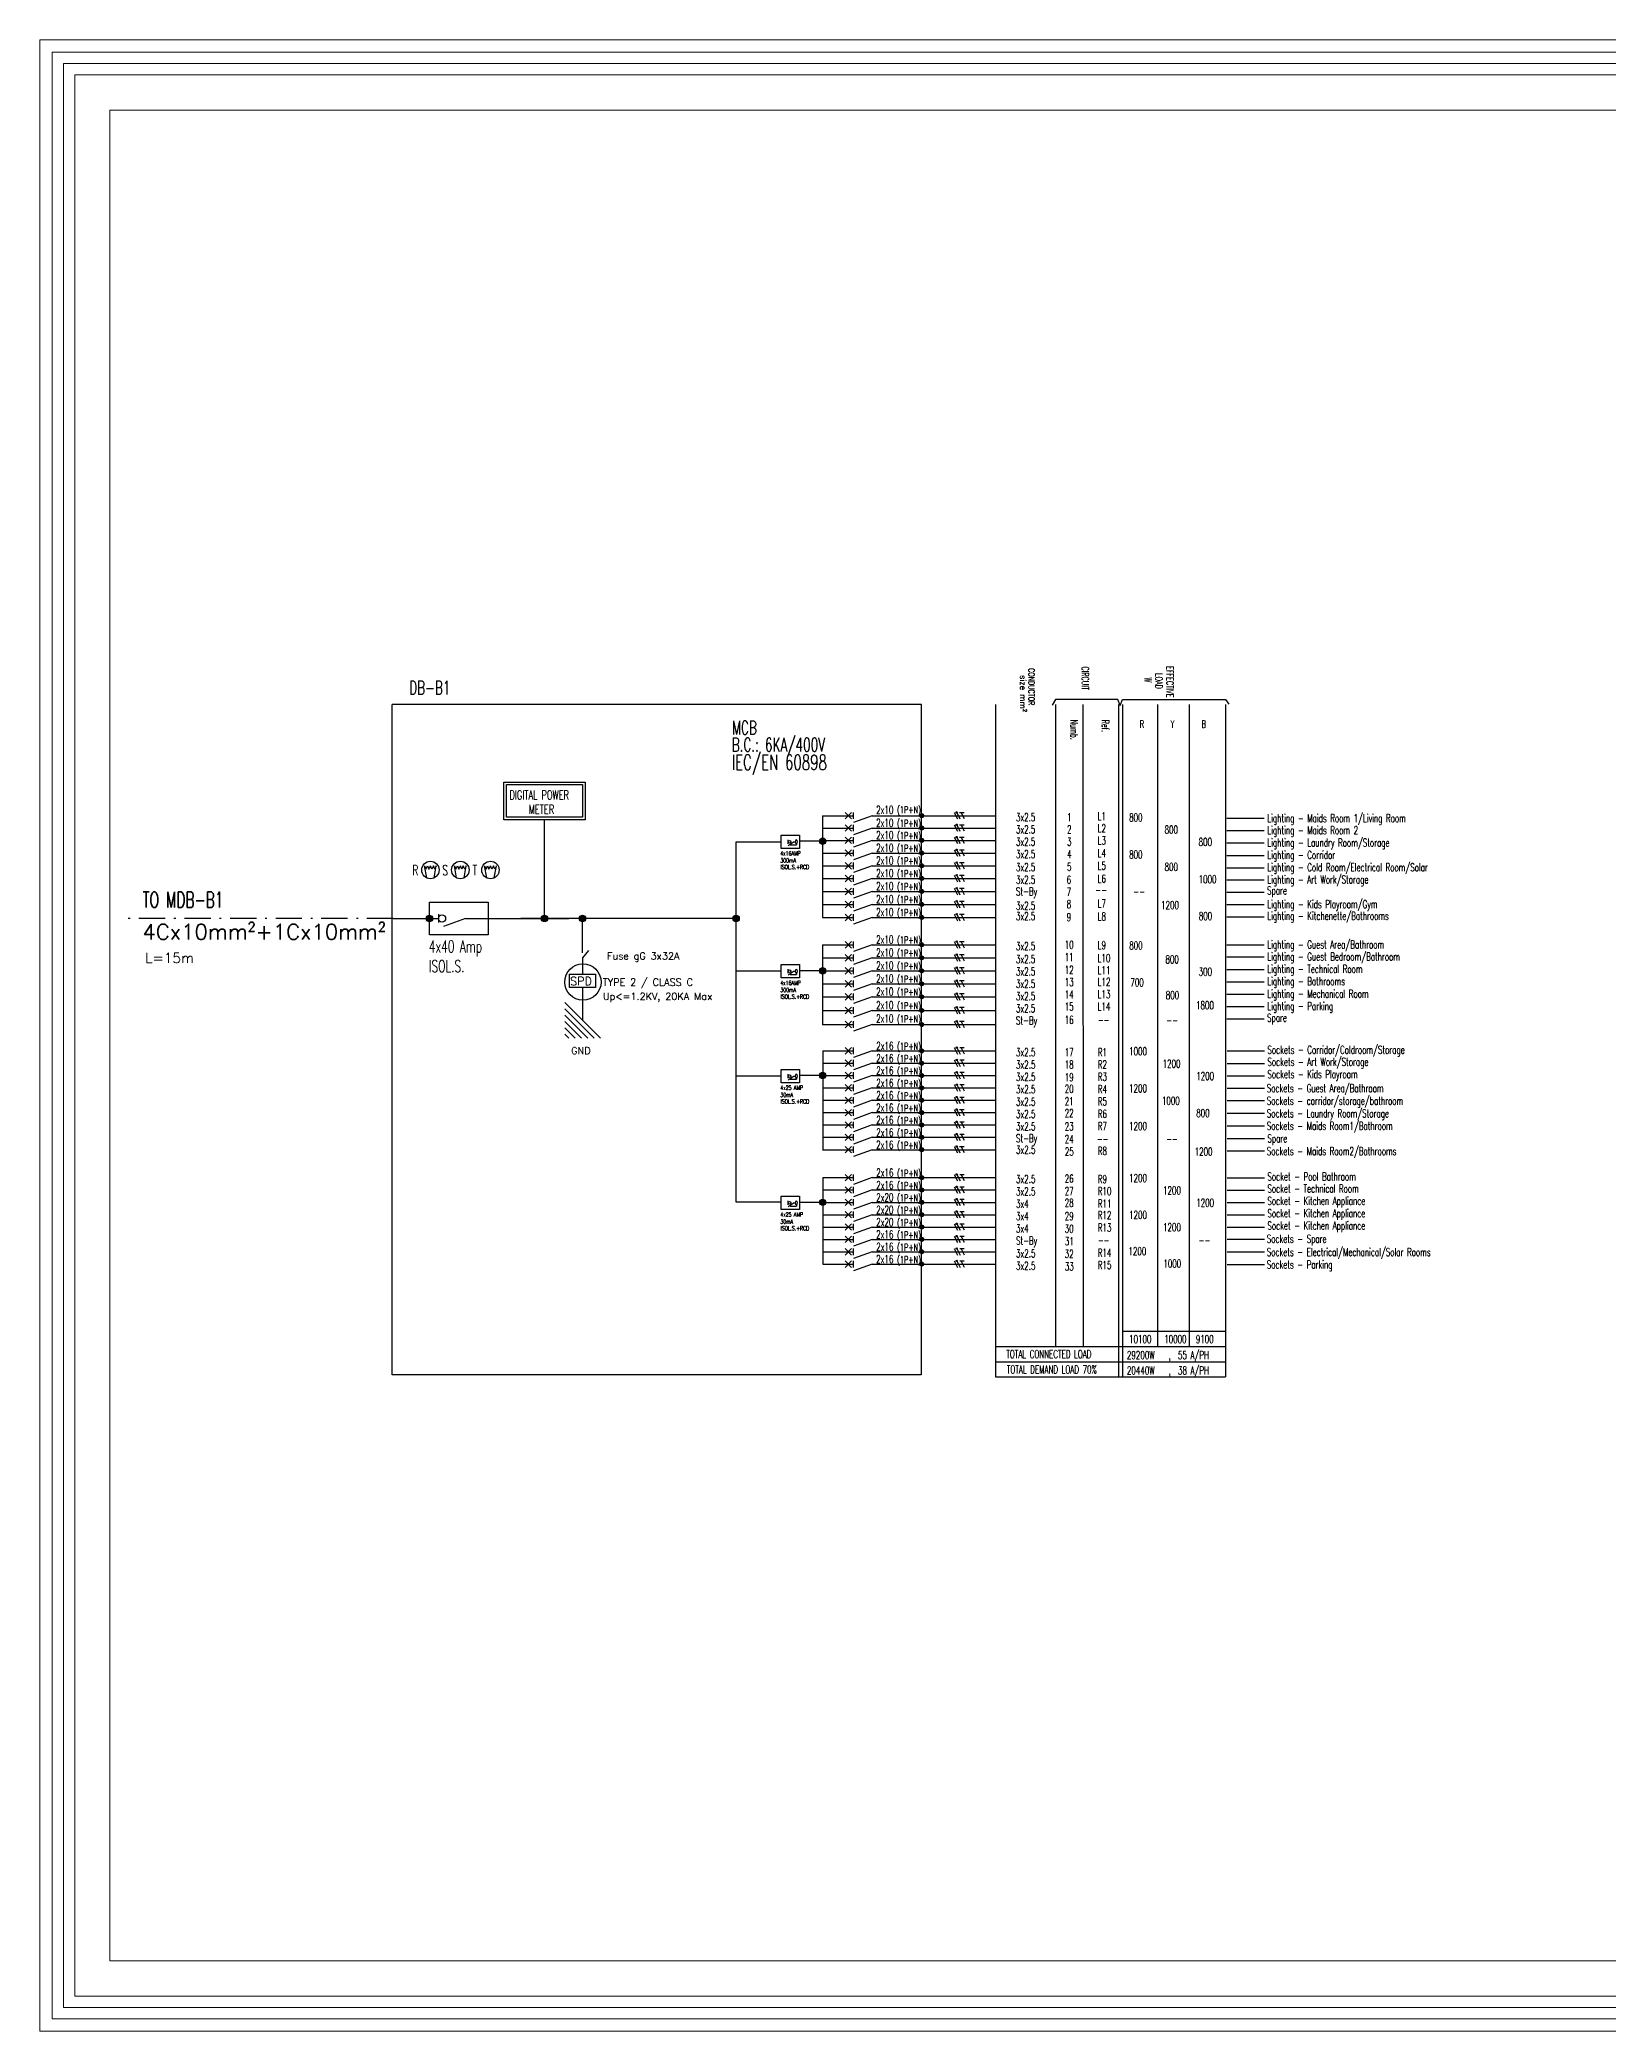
# Model space of a CAD drawing. Header units: inches. Extents: x 1476668 to 1566069, y 38384 to 95134.
# Drawn here: x 1476669 to 1521369, y 38384 to 95134 of the extents above; entities that cross this region are included whole.
import ezdxf

# ---------------------------------------------------------------- set-up
doc = ezdxf.new("R2010")
doc.units = ezdxf.units.IN
doc.header["$LTSCALE"] = 1000
doc.header["$MEASUREMENT"] = 0
doc.linetypes.add('C', pattern=[1, 0.5, 0, 0.5])
doc.linetypes.add('COLD', pattern=[1.3, 0.75, -0.25, 0.05, -0.25])
for name, color, linetype in [('E_PanelBoard', 7, 'Continuous'), ('E_POWERRISER', 7, 'Continuous'), ('PANEL BOARDS', 7, 'Continuous')]:
    doc.layers.add(name, color=color, linetype=linetype)
doc.layers.add('SAS-CMU', color=30, linetype='Continuous', lineweight=20)
doc.layers.add('SAS-PAPER FRAME', color=122, linetype='Continuous', lineweight=18)
doc.styles.add('ROMANS', font='ROMANS.shx')
doc.styles.get("Standard").update_dxf_attribs({"font": 'arial.ttf'})

# ---------------------------------------------------------------- blocks, each defined once
blk = doc.blocks.new('CB1')
for p, q in [((0, 0), (0.472, 0)), ((0.442, -0.05), (0.342, 0.05)), ((0.342, -0.05), (0.442, 0.05)), ((0.472, -0.05), (0.472, 0.05)), ((0.756, 0), (0.472, -0.103)), ((0.756, 0), (2.645, 0)), ((2.011, 0.05), (2.061, -0.05)), ((2.051, 0.05), (2.101, -0.05)), ((2.096, 0.05), (2.166, 0.05)), ((2.171, -0.05), (2.121, 0.05))]:
    blk.add_line(p, q)
at = {"ltscale": 0.5}
blk.add_line((2.645, 0), (2.645, -0.189), dxfattribs=at)
for points, const_width in [([(1.516, -0.015, 1), (1.516, 0.015, 1)], 0.03), ([(2.051, 0.045, 1), (2.051, 0.055, 1)], 0.01)]:
    blk.add_lwpolyline(points, format="xyb", close=True, dxfattribs=dict(const_width=const_width))
for centre, radius in [((1.516, 0), 0.03), ((2.051, 0.05), 0.01)]:
    blk.add_circle(centre, radius)
blk = doc.blocks.new('SW')
for p, q in [((0, 0), (0.437, 0)), ((0.7, 0), (1.401, 0)), ((0.845, 0), (0.918, 0)), ((0.7, 0), (0.486, -0.078))]:
    blk.add_line(p, q)
at = {"linetype": 'Continuous'}
blk.add_line((0.437, 0.04), (0.437, -0.04), dxfattribs=at)
blk.add_circle((0.472, 0), 0.035, dxfattribs=at)

msp = doc.modelspace()

# ---------------------------------------------------------------- hatches: boundary and pattern name
at = {"layer": 'E_PanelBoard'}
h = msp.add_hatch(color=256, dxfattribs=at)
h.dxf.hatch_style = 1
edge = h.paths.add_edge_path()
edge.add_arc((1498980.7, 72293.5), 91.6, 0, 360)
h = msp.add_hatch(color=256, dxfattribs=at)
h.dxf.hatch_style = 1
edge = h.paths.add_edge_path()
edge.add_arc((1487772.3, 70094.3), 91.6, 0, 360)
h = msp.add_hatch(color=256, dxfattribs=at)
h.dxf.hatch_style = 1
edge = h.paths.add_edge_path()
edge.add_arc((1491052.9, 70094.3), 91.6, 0, 360)
h = msp.add_hatch(color=256, dxfattribs=at)
h.dxf.hatch_style = 1
edge = h.paths.add_edge_path()
edge.add_arc((1492138.3, 70094.3), 91.6, 0, 360)
h = msp.add_hatch(color=256, dxfattribs=at)
h.dxf.hatch_style = 1
edge = h.paths.add_edge_path()
edge.add_arc((1496512.3, 70094.3), 91.6, 0, 360)
h = msp.add_hatch(color=256, dxfattribs=at)
h.dxf.hatch_style = 1
edge = h.paths.add_edge_path()
edge.add_arc((1498980.7, 68601.8), 91.6, 0, 360)
h = msp.add_hatch(color=256, dxfattribs=at)
h.dxf.hatch_style = 1
edge = h.paths.add_edge_path()
edge.add_arc((1498981.2, 65616.4), 91.6, 0, 360)
h = msp.add_hatch(color=256, dxfattribs=at)
h.dxf.hatch_style = 1
edge = h.paths.add_edge_path()
edge.add_arc((1498981.2, 62003.9), 91.6, 0, 360)

# ---------------------------------------------------------------- linework, layer by layer
for p, q in [((1486709.8, 57086.1), (1486709.8, 76196)), ((1503908.1, 76191.7), (1503907.7, 57028.1)), ((1505617.5, 76196), (1505617.5, 57893.2)), ((1506399.9, 76196), (1506408.2, 57893.2)), ((1507407.8, 76196), (1507407.8, 57028.1)), ((1507525.4, 76196), (1507525.4, 57028.1)), ((1508525.5, 76196), (1508525.5, 57893.2)), ((1509426.2, 76196), (1509426.2, 57893.2)), ((1510463.9, 76196), (1510463.9, 57028.1)), ((1491052.9, 70094.3), (1491052.9, 72905.4)), ((1511568.4, 72941.7), (1510504.1, 72941.7)), ((1497995, 72224.6), (1497995, 72336)), ((1498171.4, 72280.3), (1497995, 72165.1)), ((1498052.1, 72191), (1498231.5, 72191)), ((1498171.4, 72280.3), (1498197.7, 72280.3)), ((1498231.5, 72227.6), (1498231.5, 72191)), ((1498980.7, 72297), (1498316.7, 72297)), ((1510504.1, 72596.4), (1511568.4, 72596.4)), ((1510504.1, 72244.5), (1511568.4, 72244.5)), ((1510504.1, 71892.5), (1511568.4, 71892.5)), ((1510504.1, 71540.6), (1511568.4, 71540.6)), ((1510504.1, 71195.3), (1511568.4, 71195.3)), ((1510504.1, 70843.4), (1511568.4, 70843.4)), ((1510504.1, 70491.5), (1511568.4, 70491.5)), ((1490701.6, 70094.3), (1491749.8, 70094.3)), ((1510504.1, 70139.5), (1511568.4, 70139.5)), ((1510504.1, 69341), (1511568.4, 69341)), ((1510504.1, 68995.7), (1511568.4, 68995.7)), ((1497995, 68532.8), (1497995, 68644.2)), ((1498171.4, 68588.5), (1497995, 68473.4)), ((1498052.1, 68499.2), (1498231.5, 68499.2)), ((1498171.4, 68588.5), (1498197.7, 68588.5)), ((1498231.5, 68535.9), (1498231.5, 68499.2)), ((1498980.7, 68605.3), (1498316.7, 68605.3)), ((1510504.1, 68643.8), (1511568.4, 68643.8)), ((1510504.1, 68291.8), (1511568.4, 68291.8)), ((1492648.7, 66679.2), (1491627.9, 67700)), ((1510504.1, 67939.9), (1511568.4, 67939.9)), ((1510504.1, 67588), (1511568.4, 67588)), ((1492468.2, 66679.2), (1491627.9, 67519.5)), ((1492287.7, 66679.2), (1491627.9, 67339)), ((1492107.2, 66679.2), (1491627.9, 67158.4)), ((1491926.6, 66679.2), (1491627.9, 66977.9)), ((1510504.1, 67236.1), (1511568.4, 67236.1)), ((1491746.1, 66679.2), (1491627.9, 66797.4)), ((1498981.2, 66320.2), (1498981.2, 63504.9)), ((1511569.3, 66307.3), (1510505, 66307.3)), ((1510505, 65962), (1511569.3, 65962)), ((1497995.5, 65544), (1497995.5, 65655.4)), ((1498171.8, 65599.7), (1497995.5, 65484.5)), ((1498052.5, 65510.4), (1498232, 65510.4)), ((1498171.8, 65599.7), (1498198.1, 65599.7)), ((1498232, 65547), (1498232, 65510.4)), ((1498981.2, 65616.4), (1498317.2, 65616.4)), ((1510505, 65610.1), (1511569.3, 65610.1)), ((1511569.3, 65251.5), (1510505, 65251.5)), ((1511569.3, 64893), (1510505, 64893)), ((1511569.3, 64534.5), (1510505, 64534.5)), ((1511569.3, 64175.9), (1510505, 64175.9)), ((1511569.3, 63817.4), (1510505, 63817.4)), ((1511569.3, 63458.8), (1510505, 63458.8)), ((1498981.2, 62707.7), (1498981.2, 60244.3)), ((1511569.3, 62694.8), (1510505, 62694.8)), ((1497995.5, 61931.5), (1497995.5, 62042.9)), ((1498171.8, 61987.2), (1497995.5, 61872)), ((1498052.5, 61897.9), (1498232, 61897.9)), ((1498171.8, 61987.2), (1498198.1, 61987.2)), ((1498232, 61934.5), (1498232, 61897.9)), ((1498981.2, 62003.9), (1498317.2, 62003.9)), ((1510505, 62349.5), (1511569.3, 62349.5)), ((1510505, 61997.6), (1511569.3, 61997.6)), ((1510505, 61645.7), (1511569.3, 61645.7)), ((1510505, 61293.7), (1511569.3, 61293.7)), ((1511569.3, 60941.8), (1510505, 60941.8)), ((1511569.3, 60583.3), (1510505, 60583.3)), ((1511569.3, 60224.7), (1510505, 60224.7)), ((1503907.7, 57893.2), (1510463.9, 57893.2)), ((1507525.4, 58330.9), (1510463.9, 58330.9)), ((1503907.7, 57455.5), (1510463.9, 57455.5)), ((1503907.7, 57028.1), (1510463.9, 57028.1))]:
    msp.add_line(p, q, dxfattribs=at)
at = {"layer": 'E_PanelBoard', "color": 5}
for p, q in [((1501794.6, 57086.1), (1501794.6, 76191.7)), ((1501789.7, 57086.1), (1486706.3, 57086.1))]:
    msp.add_line(p, q, dxfattribs=at)
at = {"layer": 'E_PanelBoard', "color": 3, "linetype": 'COLD'}
for p, q in [((1486740.8, 70094.3), (1479181.7, 70094.3)), ((1492302.5, 69184.9), (1492138.3, 68970.1)), ((1492138.3, 68970.1), (1492138.3, 68511.1))]:
    msp.add_line(p, q, dxfattribs=at)
at = {"layer": 'E_PanelBoard', "linetype": 'Continuous'}
msp.add_line((1496512.3, 70094.3), (1490868.8, 70094.3), dxfattribs=at)
at = {"layer": 'E_PanelBoard', "color": 3}
for p, q in [((1492138.3, 69114), (1492138.3, 70094.3)), ((1492138.3, 68122.8), (1492138.3, 67189.6))]:
    msp.add_line(p, q, dxfattribs=at)
at = {"layer": 'E_PanelBoard', "color": 7}
msp.add_line((1503906.6, 64594.7), (1503906.6, 64242.8), dxfattribs=at)
at = {"layer": 'E_PanelBoard', "ltscale": 500}
for points in [[(1501794.6, 76191.7), (1486709.8, 76191.7)], [(1497801.7, 62011.4), (1496512.3, 62011.4), (1496512.3, 72280.3), (1497801.2, 72280.3)]]:
    msp.add_lwpolyline(points, dxfattribs=at)
at = {"layer": 'E_PanelBoard'}
for points in [[(1507461, 76164.4), (1507394.9, 76335.3), (1505614.5, 76335.3), (1505517.5, 76169.6)], [(1507461, 76164.4), (1507523.4, 76332.2), (1510465.6, 76332.2), (1510560, 76203.3)], [(1498980.3, 73023), (1498980.3, 70123)], [(1491626.5, 70094.3), (1490382.3, 70094.3)]]:
    msp.add_lwpolyline(points, dxfattribs=at)
for points in [[(1489897.3, 73979.7), (1492208.6, 73979.7), (1492208.6, 72905.4), (1489897.3, 72905.4)], [(1489968.3, 73908.7), (1492137.6, 73908.7), (1492137.6, 72976.4), (1489968.3, 72976.4)], [(1492508.8, 68122.8), (1491767.8, 68122.8), (1491767.8, 68511.1), (1492508.8, 68511.1)]]:
    msp.add_lwpolyline(points, close=True, dxfattribs=at)
at = {"layer": 'E_PanelBoard', "ltscale": 0.5}
for points in [[(1498316.7, 72090.9), (1497801.2, 72090.9), (1497801.2, 72469.7), (1498316.7, 72469.7)], [(1498316.7, 68399.2), (1497801.2, 68399.2), (1497801.2, 68777.9), (1498316.7, 68777.9)], [(1498317.2, 65410.3), (1497801.7, 65410.3), (1497801.7, 65789.1), (1498317.2, 65789.1)], [(1498317.2, 61797.8), (1497801.7, 61797.8), (1497801.7, 62176.6), (1498317.2, 62176.6)]]:
    msp.add_lwpolyline(points, close=True, dxfattribs=at)
at = {"layer": 'E_PanelBoard', "linetype": 'Continuous'}
msp.add_lwpolyline([(1487772.3, 70558.1), (1489445.2, 70558.1), (1489445.2, 69630.5), (1487772.3, 69630.5)], close=True, dxfattribs=at)
at = {"layer": 'E_PanelBoard', "ltscale": 100}
for points in [[(1498980.3, 69343.2), (1498980.2, 67062.5)], [(1497801.2, 68588.5), (1496512.3, 68588.5)], [(1497801.7, 65599.7), (1496512.3, 65599.7)]]:
    msp.add_lwpolyline(points, dxfattribs=at)
at = {"layer": 'E_PanelBoard', "linetype": 'Continuous'}
for centre in [(1498034, 72280.3), (1498034, 68588.5), (1498034.4, 65599.7), (1498034.4, 61987.2)]:
    msp.add_circle(centre, 39, dxfattribs=at)
at = {"layer": 'E_PanelBoard'}
for centre in [(1498980.7, 72293.5), (1487772.3, 70094.3), (1491052.9, 70094.3), (1492138.3, 70094.3), (1496512.3, 70094.3), (1498980.7, 68601.8), (1498981.2, 65616.4), (1498981.2, 62003.9)]:
    msp.add_circle(centre, 91.6, dxfattribs=at)
at = {"layer": 'E_PanelBoard', "color": 3}
msp.add_circle((1492147, 68282.2), 517.2, dxfattribs=at)
at = {"layer": 'E_PanelBoard', "extrusion": (0, 0, -1)}
for centre in [(1498231.5, 72280.3), (1498231.5, 68588.5), (1498232, 65599.7), (1498232, 61987.2)]:
    msp.add_ellipse(centre, major_axis=(0, -52.7), ratio=0.6434172, dxfattribs=at)
at = {"layer": 'PANEL BOARDS', "color": 3}
for p, q in [((1487695.3, 71250.5), (1487631.3, 71596.1)), ((1487631.3, 71596.1), (1487673.6, 71498)), ((1487673.6, 71498), (1487715.9, 71596.1)), ((1487715.9, 71596.1), (1487758.2, 71498)), ((1487758.2, 71498), (1487800.4, 71596.1)), ((1487842.7, 71498), (1487800.4, 71596.1)), ((1487885, 71596.1), (1487842.7, 71498)), ((1487927.3, 71498), (1487885, 71596.1)), ((1487905.6, 71250.5), (1487969.5, 71596.1)), ((1487969.5, 71596.1), (1487927.3, 71498))]:
    msp.add_line(p, q, dxfattribs=at)
at = {"layer": 'PANEL BOARDS', "color": 5}
for p, q in [((1488485, 71596.1), (1488527.3, 71498)), ((1488549, 71250.5), (1488485, 71596.1)), ((1488527.3, 71498), (1488569.6, 71596.1)), ((1488569.6, 71596.1), (1488611.8, 71498)), ((1488611.8, 71498), (1488654.1, 71596.1)), ((1488696.4, 71498), (1488654.1, 71596.1)), ((1488738.7, 71596.1), (1488696.4, 71498)), ((1488781, 71498), (1488738.7, 71596.1)), ((1488759.3, 71250.5), (1488823.2, 71596.1)), ((1488823.2, 71596.1), (1488781, 71498))]:
    msp.add_line(p, q, dxfattribs=at)
at = {"layer": 'PANEL BOARDS', "color": 20}
for p, q in [((1489343.4, 71596.1), (1489385.7, 71498)), ((1489407.3, 71250.5), (1489343.4, 71596.1)), ((1489385.7, 71498), (1489427.9, 71596.1)), ((1489427.9, 71596.1), (1489470.2, 71498)), ((1489470.2, 71498), (1489512.5, 71596.1)), ((1489554.8, 71498), (1489512.5, 71596.1)), ((1489597, 71596.1), (1489554.8, 71498)), ((1489639.3, 71498), (1489597, 71596.1)), ((1489617.6, 71250.5), (1489681.6, 71596.1)), ((1489681.6, 71596.1), (1489639.3, 71498))]:
    msp.add_line(p, q, dxfattribs=at)
at = {"layer": 'PANEL BOARDS', "color": 1}
for centre in [(1487800.4, 71475.2), (1488654.1, 71475.2), (1489512.5, 71475.2)]:
    msp.add_circle(centre, 248.1, dxfattribs=at)
at = {"layer": 'SAS-CMU', "color": 244, "true_color": 0x991b1e}
msp.add_lwpolyline([(1476668.6, 38383.5), (1566068.6, 38383.5), (1566068.6, 95133.5), (1476668.6, 95133.5)], close=True, dxfattribs=at)
at = {"layer": 'SAS-PAPER FRAME'}
for points in [[(1477018.6, 38733.5), (1565718.6, 38733.5), (1565718.6, 94783.5), (1477018.6, 94783.5)], [(1477343.6, 39058.5), (1565393.6, 39058.5), (1565393.6, 94458.5), (1477343.6, 94458.5)], [(1477668.6, 39383.5), (1477668.6, 94133.5), (1557818.6, 94133.5), (1557818.6, 39383.5)], [(1478668.6, 40383.5), (1478668.6, 93133.5), (1556818.6, 93133.5), (1556818.6, 40383.5)]]:
    msp.add_lwpolyline(points, close=True, dxfattribs=at)

# ---------------------------------------------------------------- block references
at = {"layer": 'E_PanelBoard', "linetype": 'Continuous'}
for name, p, xscale, yscale, zscale in [('CB1', (1498980.3, 73023), 1862.779197126449, 1862.779197126449, 1862.779197126449), ('CB1', (1498980.3, 72671), 1862.779197126449, 1862.779197126449, 1862.779197126449), ('CB1', (1498980.3, 72319.1), 1862.779197126449, 1862.779197126449, 1862.779197126449), ('CB1', (1498980.3, 71957.8), 1862.779197126449, 1862.779197126449, 1862.779197126449), ('CB1', (1498980.3, 71596.5), 1862.779197126449, 1862.779197126449, 1862.779197126449), ('CB1', (1498980.3, 71235.1), 1862.779197126449, 1862.779197126449, 1862.779197126449), ('CB1', (1498980.3, 70864.4), 1862.779197126449, 1862.779197126449, 1862.779197126449), ('CB1', (1498980.3, 70493.7), 1862.779197126449, 1862.779197126449, 1862.779197126449), ('SW', (1486740.8, 70094.3), 2946.621073222078, 2946.621073222078, 2946.621073222078), ('CB1', (1498980.3, 70123), 1862.779197126449, 1862.779197126449, 1862.779197126449), ('CB1', (1498980.3, 69343.2), 1862.779197126449, 1862.779197126449, 1862.779197126449), ('CB1', (1498980.3, 68972.5), 1862.779197126449, 1862.779197126449, 1862.779197126449), ('CB1', (1498980.3, 68601.8), 1862.779197126449, 1862.779197126449, 1862.779197126449), ('CB1', (1498980.3, 68231.1), 1862.779197126449, 1862.779197126449, 1862.779197126449), ('CB1', (1498980.3, 67860.3), 1862.779197126449, 1862.779197126449, 1862.779197126449), ('CB1', (1498980.3, 67470.8), 1862.779197126449, 1862.779197126449, 1862.779197126449), ('CB1', (1498980.2, 67071.2), 1862.779197126449, 1862.779197126449, 1862.779197126449), ('CB1', (1498981.2, 66320.2), 1862.779197126449, 1862.779197126449, 1862.779197126449), ('CB1', (1498981.2, 65968.3), 1862.779197126449, 1862.779197126449, 1862.779197126449), ('CB1', (1498981.2, 65616.4), 1862.779197126449, 1862.779197126449, 1862.779197126449), ('CB1', (1498981.2, 65264.5), 1862.779197126449, 1862.779197126449, 1862.779197126449), ('CB1', (1498981.2, 64912.6), 1862.779197126449, 1862.779197126449, 1862.779197126449), ('CB1', (1498980.4, 64560.6), 1862.779197126449, 1862.779197126449, 1862.779197126449), ('CB1', (1498981.2, 64208.7), 1862.779197126449, 1862.779197126449, 1862.779197126449), ('CB1', (1498980.3, 63504.9), 1862.779197126449, 1862.779197126449, 1862.779197126449), ('CB1', (1498981.2, 63856.8), 1862.779197126449, 1862.779197126449, 1862.779197126449), ('CB1', (1498981.2, 62707.7), 1862.779197126449, 1862.779197126449, 1862.779197126449), ('CB1', (1498981.2, 62355.8), 1862.779197126449, 1862.779197126449, 1862.779197126449), ('CB1', (1498981.2, 62003.9), 1862.779197126449, 1862.779197126449, 1862.779197126449), ('CB1', (1498981.2, 61652), 1862.779197126449, 1862.779197126449, 1862.779197126449), ('CB1', (1498981.2, 61300), 1862.779197126449, 1862.779197126449, 1862.779197126449), ('CB1', (1498981.2, 60948.1), 1862.779197126449, 1862.779197126449, 1862.779197126449), ('CB1', (1498981.2, 60596.2), 1862.779197126449, 1862.779197126449, 1862.779197126449), ('CB1', (1498981.2, 60244.3), 1862.779197126449, 1862.779197126449, 1862.779197126449)]:
    msp.add_blockref(name, p, dxfattribs=dict(at, xscale=xscale, yscale=yscale, zscale=zscale))

# ---------------------------------------------------------------- texts
at = {"layer": 'E_PanelBoard', "color": 1, "linetype": 'C', "style": 'ROMANS', "width": 0.65}
for s, height, p in [('CONDUCTOR', 165.37, (1504850, 77227)), ('CIRCUIT', 205.63, (1506365.7, 77273.9)), ('EFFECTIVE', 205.63, (1508776.6, 77286.1)), ('W', 205.6, (1508153.8, 76958.6)), ('LOAD', 205.63, (1508465.2, 77084.9)), ('Numb.', 205.63, (1506048.5, 75759.4)), ('Ref.', 205.63, (1506937.6, 75759.4))]:
    msp.add_text(s, height=height, rotation=270, dxfattribs=at).set_placement(p)
for s, height, p in [('DB-B1', 386.23, (1487195.8, 76478)), ('MCB', 386.23, (1496393.7, 75337.8)), ('R', 205.6, (1508019.2, 75528.8)), ('Y', 205.6, (1508901, 75528.8)), ('B', 205.6, (1509780.7, 75528.8)), ('B.C.: 6KA/400V', 386.234, (1496388.7, 74850.9)), ('IEC/EN 60898', 429.149, (1496388.7, 74330.3)), ('2x10', 228.05, (1500506.2, 73076.2)), ('(1P+N)', 197.44, (1501102.8, 73091.8)), ('2x10', 228.05, (1500506.2, 72705.6)), ('(1P+N)', 197.44, (1501102.8, 72705.6)), ('3x2.5', 228.05, (1504488.7, 72864.6)), ('3x2.5', 228.05, (1504488.7, 72519.3)), ('2', 228.1, (1505944.5, 72519.3)), ('1', 228.1, (1505944.5, 72864.6)), ('L1', 228.05, (1506820.7, 72894.3)), ('L2', 228.05, (1506820.7, 72549)), ('800', 228.05, (1507714.7, 72856.5)), ('800', 228.05, (1508726.6, 72511.2)), ('Lighting - Maids Room 1/Living Room', 228.054, (1511655.9, 72838.1)), ('Lighting - Maids Room 2', 228.054, (1511655.9, 72492.8)), ('2x10', 228.05, (1500506.2, 72353.6)), ('2x10', 228.05, (1500506.2, 71992.3)), ('(1P+N)', 197.44, (1501102.8, 72353.6)), ('(1P+N)', 197.44, (1501102.8, 71992.3)), ('3x2.5', 228.05, (1504488.7, 72167.4)), ('3', 228.1, (1505944.5, 72167.4)), ('L3', 228.05, (1506820.7, 72197.1)), ('L4', 228.05, (1506820.7, 71845.2)), ('800', 228.05, (1509696.5, 72159.3)), ('Lighting - Laundry Room/Storage', 228.054, (1511655.9, 72140.9)), ('4x16AMP', 121.47, (1497773.5, 71888.9)), ('300mA', 121.47, (1497773.6, 71686.1)), ('ISOL.S.+RCD', 121.47, (1497783.7, 71498)), ('2x10', 228.05, (1500506.2, 71631)), ('(1P+N)', 197.44, (1501102.8, 71631)), ('3x2.5', 228.05, (1504488.7, 71815.5)), ('3x2.5', 228.05, (1504488.7, 71444.7)), ('4', 228.1, (1505944.5, 71815.5)), ('5', 228.1, (1505944.5, 71454.1)), ('L5', 228.05, (1506820.7, 71483.9)), ('800', 228.05, (1507714.7, 71800.7)), ('800', 228.05, (1508726.6, 71448.8)), ('Lighting - Corridor', 228.054, (1511655.9, 71788.9)), ('Lighting - Cold Room/Electrical Room/Solar', 228.054, (1511655.9, 71437)), ('2x10', 228.05, (1500506.2, 71269.7)), ('2x10', 228.05, (1500506.2, 70898.9)), ('(1P+N)', 197.44, (1501102.8, 71269.7)), ('(1P+N)', 197.44, (1501102.8, 70898.9)), ('3x2.5', 228.05, (1504488.7, 71083.4)), ('St-By', 228.05, (1504490, 70750.3)), ('7', 228.1, (1505936.8, 70740.9)), ('6', 228.1, (1505936.8, 71083.3)), ('L6', 228.05, (1506820.7, 71113.1)), ('1000', 228.05, (1509696.5, 71096.9)), ('Spare', 228.05, (1511647.3, 70779.6)), ('Lighting - Art Work/Storage', 228.054, (1511655.9, 71091.7)), ('TO MDB-B1', 441.99, (1479599.6, 70406.7)), ('2x10', 228.05, (1500506.2, 70528.2)), ('2x10', 228.05, (1500506.2, 70157.5)), ('(1P+N)', 197.44, (1501102.8, 70528.2)), ('(1P+N)', 197.44, (1501102.8, 70157.5)), ('3x2.5', 228.05, (1504488.7, 70342)), ('8', 228.1, (1505936.8, 70389)), ('--', 228.05, (1506754.1, 70791.9)), ('L7', 228.05, (1506820.7, 70409.3)), ('--', 228.05, (1507837.3, 70741.3)), ('1200', 228.05, (1508626.2, 70359.8)), ('Lighting - Kids Playroom/Gym', 228.054, (1511655.9, 70387.9)), ('3x2.5', 228.05, (1504488.7, 70046.7)), ('9', 228.1, (1505936.8, 70018.2)), ('L8', 228.05, (1506820.7, 70035.7)), ('800', 228.05, (1509700.1, 70047.6)), ('Lighting - Kitchenette/Bathrooms', 228.054, (1511655.9, 70052.1)), ('4x40 Amp', 340.35, (1487758.2, 69127.7)), ('2x10', 228.05, (1500506.2, 69377.8)), ('2x10', 228.05, (1500506.2, 69007)), ('(1P+N)', 197.44, (1501102.8, 69377.8)), ('(1P+N)', 197.44, (1501102.8, 69007)), ('3x2.5', 228.05, (1504488.7, 69191.5)), ('10', 228.05, (1505878.8, 69229.4)), ('L9', 228.05, (1506820.7, 69221.2)), ('800', 228.05, (1507718, 69209.4)), ('Lighting - Guest Area/Bathroom', 228.054, (1511655.9, 69237.4)), ('ISOL.S.', 340.35, (1487758.2, 68563.8)), ('2x10', 228.05, (1500506.2, 68636.3)), ('(1P+N)', 197.44, (1501102.8, 68636.3)), ('3x2.5', 228.05, (1504488.7, 68820.8)), ('3x2.5', 228.05, (1504488.7, 68468.9)), ('11', 228.05, (1505878.8, 68877.4)), ('12', 228.05, (1505878.9, 68516.1)), ('L10', 228.05, (1506820.7, 68850.5)), ('L11', 228.05, (1506820.7, 68501.7)), ('800', 228.05, (1508750, 68814.1)), ('300', 228.05, (1509696.4, 68462.2)), ('Lighting - Guest Bedroom/Bathroom', 228.054, (1511655.9, 68892.1)), ('Lighting - Technical Room', 228.054, (1511655.9, 68540.2)), ('4x16AMP', 121.47, (1497773.5, 68197.2)), ('300mA', 121.47, (1497773.6, 67994.3)), ('2x10', 228.05, (1500506.2, 68265.6)), ('2x10', 228.05, (1500506.2, 67894.9)), ('(1P+N)', 197.44, (1501102.8, 68265.6)), ('(1P+N)', 197.44, (1501102.8, 67894.9)), ('3x2.5', 228.05, (1504488.7, 68117.5)), ('13', 228.05, (1505878.9, 68164.2)), ('L12', 228.05, (1506820.7, 68171.6)), ('700', 228.05, (1507749.4, 68157.9)), ('Lighting - Bathrooms', 228.054, (1511655.9, 68188.3)), ('ISOL.S.+RCD', 121.47, (1497783.7, 67806.3)), ('2x10', 228.05, (1500506.2, 67505.4)), ('(1P+N)', 197.44, (1501102.8, 67505.4)), ('3x2.5', 228.05, (1504488.7, 67765.6)), ('3x2.5', 228.05, (1504488.7, 67418.1)), ('15', 228.05, (1505878.8, 67469.4)), ('14', 228.05, (1505878.9, 67811.2)), ('L13', 228.05, (1506820.7, 67819.7)), ('L14', 228.05, (1506820.7, 67470.2)), ('800', 228.05, (1508759.5, 67794.5)), ('1800', 228.05, (1509622.9, 67504.9)), ('Lighting - Mechanical Room', 228.054, (1511655.9, 67836.3)), ('Lighting - Parking', 228.054, (1511655.9, 67484.4)), ('2x10', 228.05, (1500506.1, 67126.4)), ('(1P+N)', 197.44, (1501102.7, 67126.4)), ('St-By', 228.05, (1504490, 67074)), ('16', 228.05, (1505878.8, 67090.4)), ('--', 228.05, (1506826.7, 67087)), ('--', 228.05, (1508775.5, 67082)), ('Spare', 228.05, (1511647.3, 67152.3)), ('2x16', 228.05, (1500507.1, 66348.2)), ('(1P+N)', 197.44, (1501103.7, 66348.2)), ('1000', 228.05, (1507715.1, 66193.4)), ('Sockets - Corridor/Coldroom/Storage', 228.054, (1511656.3, 66239.1)), ('2x16', 228.05, (1500507.1, 65996.2)), ('2x16', 228.05, (1500507.1, 65644.3)), ('(1P+N)', 197.44, (1501103.7, 65996.2)), ('(1P+N)', 197.44, (1501103.7, 65644.3)), ('3x2.5', 228.05, (1504489.6, 66166.3)), ('3x2.5', 228.05, (1504489.6, 65814.4)), ('17', 228.05, (1505878.5, 66168.1)), ('18', 228.05, (1505878.5, 65816.2)), ('R1', 228.05, (1506821.6, 66165.6)), ('R2', 228.05, (1506821.6, 65820.3)), ('1200', 228.05, (1508669.9, 65841.5)), ('Sockets - Art Work/Storage', 228.054, (1511656.3, 65893.8)), ('4x25 AMP', 121.47, (1497774, 65208.3)), ('2x16', 228.05, (1500507.1, 65292.4)), ('(1P+N)', 197.44, (1501103.7, 65292.4)), ('3x2.5', 228.05, (1504491.2, 65462.5)), ('3x2.5', 228.05, (1504491.2, 65110.5)), ('20', 228.05, (1505878.5, 65121.5)), ('19', 228.05, (1505878.5, 65454.9)), ('R3', 228.05, (1506821.6, 65468.3)), ('R4', 228.05, (1506821.6, 65116.4)), ('1200', 228.05, (1507715.1, 65137.7)), ('1200', 228.05, (1509627.7, 65489.6)), ('Sockets - Guest Area/Bathroom', 228.054, (1511638.6, 65142.7)), ('Sockets - Kids Playroom', 228.054, (1511656.3, 65541.9)), ('30mA', 121.47, (1497774.1, 65005.5)), ('ISOL.S.+RCD', 121.47, (1497784.2, 64817.4)), ('2x16', 228.05, (1500506.3, 64588.5)), ('2x16', 228.05, (1500507.1, 64940.5)), ('(1P+N)', 197.44, (1501102.9, 64588.5)), ('(1P+N)', 197.44, (1501103.7, 64940.5)), ('3x2.5', 228.05, (1504489.6, 64758.6)), ('21', 228.05, (1505878.5, 64768.5)), ('R5', 228.05, (1506821.6, 64764.5)), ('1000', 228.05, (1508649.1, 64785.7)), ('Sockets - corridor/storage/bathroom', 228.054, (1511638.6, 64784.2)), ('Sockets - Laundry Room/Storage', 228.054, (1511638.6, 64425.7)), ('2x16', 228.05, (1500507.1, 64236.6)), ('(1P+N)', 197.44, (1501103.7, 64236.6)), ('3x2.5', 228.05, (1504489.6, 64406.7)), ('3x2.5', 228.05, (1504491.2, 64054.8)), ('22', 228.05, (1505878.5, 64432)), ('23', 228.05, (1505878.5, 64053.1)), ('R7', 228.05, (1506821.5, 64060.6)), ('R6', 228.05, (1506822.3, 64412.6)), ('1200', 228.05, (1507715.1, 64062)), ('800', 228.05, (1509627.7, 64433.8)), ('Sockets - Maids Room1/Bathroom', 228.054, (1511638.6, 64067.1)), ('2x16', 228.05, (1500506.2, 63532.8)), ('2x16', 228.05, (1500507.1, 63884.7)), ('(1P+N)', 197.44, (1501102.8, 63532.8)), ('(1P+N)', 197.44, (1501103.7, 63884.7)), ('St-By', 228.05, (1504490.6, 63714.6)), ('3x2.5', 228.05, (1504490.6, 63390.1)), ('24', 228.05, (1505880, 63693.6)), ('25', 228.05, (1505881.4, 63336.4)), ('--', 228.05, (1506795.3, 63697.2)), ('R8', 228.05, (1506821.7, 63356.8)), ('--', 228.05, (1508774.3, 63697.2)), ('1200', 228.05, (1509582.5, 63334.3)), ('Sockets - Maids Room2/Bathrooms', 228.054, (1511638.6, 63350)), ('Spare', 228.05, (1511656.8, 63713.8)), ('2x16', 228.05, (1500507.1, 62735.6)), ('2x16', 228.05, (1500507.1, 62383.7)), ('(1P+N)', 197.44, (1501103.7, 62735.6)), ('(1P+N)', 197.44, (1501103.7, 62383.7)), ('3x2.5', 228.05, (1504489.6, 62553.8)), ('3x2.5', 228.05, (1504489.6, 62201.9)), ('26', 228.05, (1505878.5, 62564.8)), ('27', 228.05, (1505878.5, 62211.8)), ('R9', 228.05, (1506821.6, 62553)), ('R10', 228.05, (1506821.6, 62207.7)), ('1200', 228.05, (1507715.1, 62580.9)), ('1200', 228.05, (1508682.6, 62229)), ('Socket - Pool Bathroom', 228.054, (1511656.3, 62626.6)), ('Socket - Technical Room', 228.054, (1511656.3, 62281.3)), ('2x20', 228.05, (1500507.1, 62031.8)), ('2x20', 228.05, (1500507.1, 61679.9)), ('(1P+N)', 197.44, (1501103.7, 62031.8)), ('(1P+N)', 197.44, (1501103.7, 61679.9)), ('3x4', 228.05, (1504491.2, 61849.9)), ('28', 228.05, (1505878.5, 61875.3)), ('R11', 228.05, (1506821.6, 61855.8)), ('1200', 228.05, (1509627.7, 61877.1)), ('Socket - Kitchen Appliance', 228.054, (1511656.3, 61929.4)), ('4x25 AMP', 121.47, (1497774, 61595.8)), ('30mA', 121.47, (1497774.1, 61393)), ('ISOL.S.+RCD', 121.47, (1497784.2, 61204.9)), ('2x20', 228.05, (1500507.1, 61328)), ('(1P+N)', 197.44, (1501103.7, 61328)), ('3x4', 228.05, (1504489.6, 61498)), ('3x4', 228.05, (1504491.2, 61146.1)), ('29', 228.05, (1505878.5, 61496.4)), ('30', 228.05, (1505880, 61136.9)), ('R12', 228.05, (1506821.6, 61523.8)), ('R13', 228.05, (1506821.6, 61171.8)), ('1200', 228.05, (1507715.1, 61531.8)), ('1200', 228.05, (1508682.6, 61179.8)), ('Socket - Kitchen Appliance', 228.054, (1511656.3, 61577.4)), ('Socket - Kitchen Appliance', 228.054, (1511656.3, 61225.5)), ('2x16', 228.05, (1500506.3, 60976)), ('2x16', 228.05, (1500507.1, 60624.1)), ('(1P+N)', 197.44, (1501102.9, 60976)), ('(1P+N)', 197.44, (1501103.7, 60624.1)), ('St-By', 228.05, (1504491.2, 60799.3)), ('31', 228.05, (1505881.4, 60779.7)), ('--', 228.05, (1506822.7, 60806.7)), ('1200', 228.05, (1507696.1, 60496.2)), ('--', 228.05, (1509697.8, 60808.3)), ('Sockets - Spare', 228.054, (1511638.6, 60851)), ('Sockets - Electrical/Mechanical/Solar Rooms', 228.054, (1511638.6, 60474.5)), ('2x16', 228.05, (1500506.3, 60272.2)), ('(1P+N)', 197.44, (1501102.9, 60272.2)), ('3x2.5', 228.05, (1504489.6, 60083.7)), ('3x2.5', 228.05, (1504491.2, 60435.6)), ('32', 228.05, (1505880, 60419.8)), ('33', 228.05, (1505881.4, 60062.6)), ('R14', 228.05, (1506821.6, 60454.7)), ('R15', 228.05, (1506821.6, 60102.8)), ('1000', 228.05, (1508691.6, 60144.3)), ('Sockets - Parking', 228.054, (1511638.6, 60115.9)), ('10100', 228.05, (1507715.1, 57992.3)), ('10000', 228.05, (1508715.2, 57992.3)), ('9100', 228.05, (1509615.9, 57992.3)), ('TOTAL CONNECTED LOAD', 228.054, (1504214.2, 57566)), ('29200W   ,  55 A/PH', 228.054, (1507653.2, 57536))]:
    msp.add_text(s, height=height, dxfattribs=at).set_placement(p)
at = {"layer": 'E_PanelBoard', "color": 3, "linetype": 'C', "style": 'ROMANS', "width": 0.65}
for s, height, p in [('DIGITAL POWER', 261.898, (1490055.7, 73483.2)), ('METER', 261.9, (1490604, 73072.4)), ('TOTAL DEMAND LOAD 70%%%', 228.054, (1504228.5, 57127.5)), ('20440W   ,  38 A/PH', 228.054, (1507653.2, 57098.3))]:
    msp.add_text(s, height=height, dxfattribs=at).set_placement(p)
at = {"layer": 'E_PanelBoard', "color": 3, "linetype": 'Continuous', "style": 'ROMANS'}
for s, height, p in [('Fuse gG 3x32A', 201.612, (1492833.8, 68922.3)), ('SPD', 235.21, (1491782.9, 68190.5)), ('TYPE 2 / CLASS C', 201.612, (1492715.4, 68177.4)), ('Up<=1.2KV, 20KA Max', 201.612, (1492715.4, 67776.2)), ('GND', 201.61, (1491812.7, 66228.9))]:
    msp.add_text(s, height=height, dxfattribs=at).set_placement(p)
at = {"layer": 'E_PanelBoard', "color": 1, "linetype": 'C', "insert": (1504776.7, 77027.5), "char_height": 165.37, "attachment_point": 1, "rotation": 270, "style": 'ROMANS'}
msp.add_mtext_dynamic_manual_height_columns('size mm²', width=3621.727, gutter_width=2031.9, heights=[0], dxfattribs=at)
at = {"layer": 'E_PanelBoard', "color": 1, "linetype": 'C', "insert": (1479599.6, 69934.2), "char_height": 441.993, "attachment_point": 1, "style": 'ROMANS'}
msp.add_mtext_dynamic_manual_height_columns('4Cx10mm²+1Cx10mm²', width=4182.888, gutter_width=2414.7, heights=[222.4], dxfattribs=at)
at = {"layer": 'PANEL BOARDS', "color": 3, "linetype": 'C', "style": 'ROMANS', "width": 0.65}
msp.add_text('R', height=286.8, dxfattribs=at).set_placement((1487288.4, 71326.5))
at = {"layer": 'PANEL BOARDS', "color": 5, "linetype": 'C', "style": 'ROMANS', "width": 0.65}
msp.add_text('S', height=286.8, dxfattribs=at).set_placement((1488142.1, 71326.5))
at = {"layer": 'PANEL BOARDS', "color": 1, "linetype": 'C', "style": 'ROMANS', "width": 0.65}
msp.add_text('T', height=286.8, dxfattribs=at).set_placement((1489000.4, 71326.5))

# ---------------------------------------------------------------- next in the draw order: texts
at = {"layer": 'E_POWERRISER', "color": 0, "linetype": 'Continuous', "insert": (1479672.1, 69111.7), "char_height": 286.848, "attachment_point": 1, "bg_fill": 2}
msp.add_mtext_dynamic_manual_height_columns('{\\Fromans|c0;\\C1;L=15m}', width=5336.875, gutter_width=695.9, heights=[956.8], dxfattribs=at)

doc.saveas('drawing.dxf')
